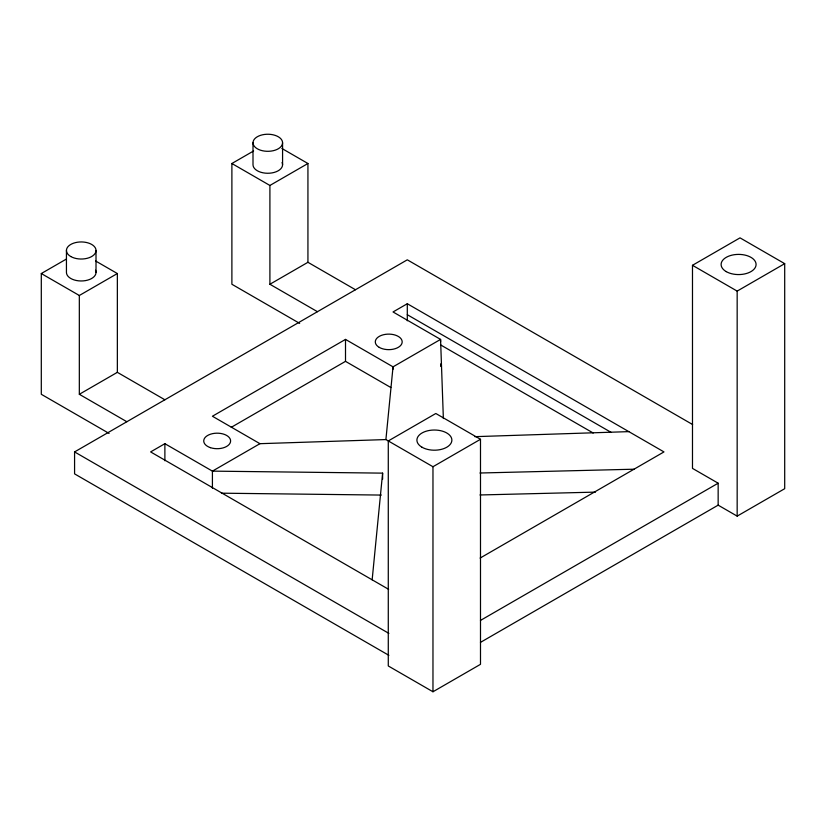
<?xml version="1.0" encoding="UTF-8"?>
<svg xmlns="http://www.w3.org/2000/svg" width="826" height="826" viewBox="0 0 826 826"><rect width="100%" height="100%" fill="white"/><g stroke="black" fill="none" stroke-linecap="round" stroke-linejoin="round"><path stroke-width="1.24" d="M372.154 579.821L382.614 473.133L212.416 471.13L164.88 443.686L150.621 451.915L388.633 589.33M480.495 439.287L435.818 413.496L388.282 440.939L388.282 665.962L432.969 691.765L480.495 664.321L480.495 439.287L432.969 466.731L385.907 439.566L393.031 366.847L440.568 339.403L443.366 418.524M109.084 433.423L41.3 394.291L41.3 273.54L66.287 259.116M299.662 323.389L231.889 284.258L231.889 163.507L253.613 150.962M41.3 273.54L79.327 295.491L117.354 273.54L117.354 372.33L164.88 399.774M231.889 163.507L269.906 185.458L307.933 163.507L307.933 262.296L355.469 289.74M79.327 295.491L79.327 394.291L117.354 372.33M269.906 185.458L269.906 284.258L307.933 262.296M388.87 655.328L74.577 473.866L74.577 451.915L407.301 259.818L692.622 424.543M393.031 369.284L393.031 366.847L345.505 339.403L212.416 416.242L259.942 443.686L385.907 439.566M480.102 558.077L663.97 451.915L407.301 303.731L393.031 311.96L440.568 339.403L440.568 341.84M231.27 427.31L345.505 361.354L390.822 387.518M259.942 443.686L212.416 471.13L212.416 488.197M718.155 505.151L718.155 483.2L692.487 468.383L692.487 265.301L740.024 237.857L784.7 263.659L784.7 488.693L737.164 516.126L718.155 505.151L480.453 642.391M692.487 265.301L737.164 291.103L784.7 263.659M480.453 620.44L718.155 483.2M474.836 436.665L628.834 431.626M479.978 473.009L634.007 469.209M479.978 494.97L595.494 492.12M221.44 493.184L381.323 495.073M281.862 148.453L307.933 163.507M407.301 314.706L611.013 432.318M440.692 344.958L593.202 433.01M269.906 284.258L317.442 311.691M95.62 260.995L117.354 273.54M79.327 394.291L126.853 421.725M74.577 451.915L388.87 633.377M440.661 363.905L440.754 366.465M737.164 291.103L737.164 516.126M432.969 466.731L432.969 691.765M407.301 303.731L407.301 320.798M382.614 473.133L382.614 479.225M345.505 339.403L345.505 361.354M282.575 142.774A14.785 8.539 0 0 1 260.397 150.167A14.785 8.539 0 0 1 260.397 135.381A14.785 8.539 0 0 1 282.575 142.774L282.575 164.735M253.004 142.774L253.004 164.735A14.785 8.539 0 0 0 269.72 173.192A14.785 8.539 0 0 0 282.069 162.526M164.88 443.686L164.88 460.753M96.012 250.484L96.012 272.446M66.441 250.484L66.441 272.446A14.785 8.539 0 0 0 83.158 280.902A14.785 8.539 0 0 0 95.517 270.226M726.24 271.62A17.48 10.088 0 0 0 755.48 267.097A17.48 10.088 0 0 0 734.066 254.738A17.48 10.088 0 0 0 726.24 271.62M422.034 447.248A17.48 10.088 0 0 0 451.275 442.726A17.48 10.088 0 0 0 429.871 430.367A17.48 10.088 0 0 0 422.034 447.248M379.237 347.374A13.443 7.764 0 0 0 401.725 343.895A13.443 7.764 0 0 0 385.257 334.385A13.443 7.764 0 0 0 379.237 347.374M210.444 447.661A13.443 7.764 0 0 0 230.609 440.939A13.443 7.764 0 0 0 210.444 434.218A13.443 7.764 0 0 0 210.444 447.661M70.768 256.525A14.785 8.539 0 0 0 95.517 252.694A14.785 8.539 0 0 0 77.396 242.235A14.785 8.539 0 0 0 70.768 256.525"/></g></svg>
